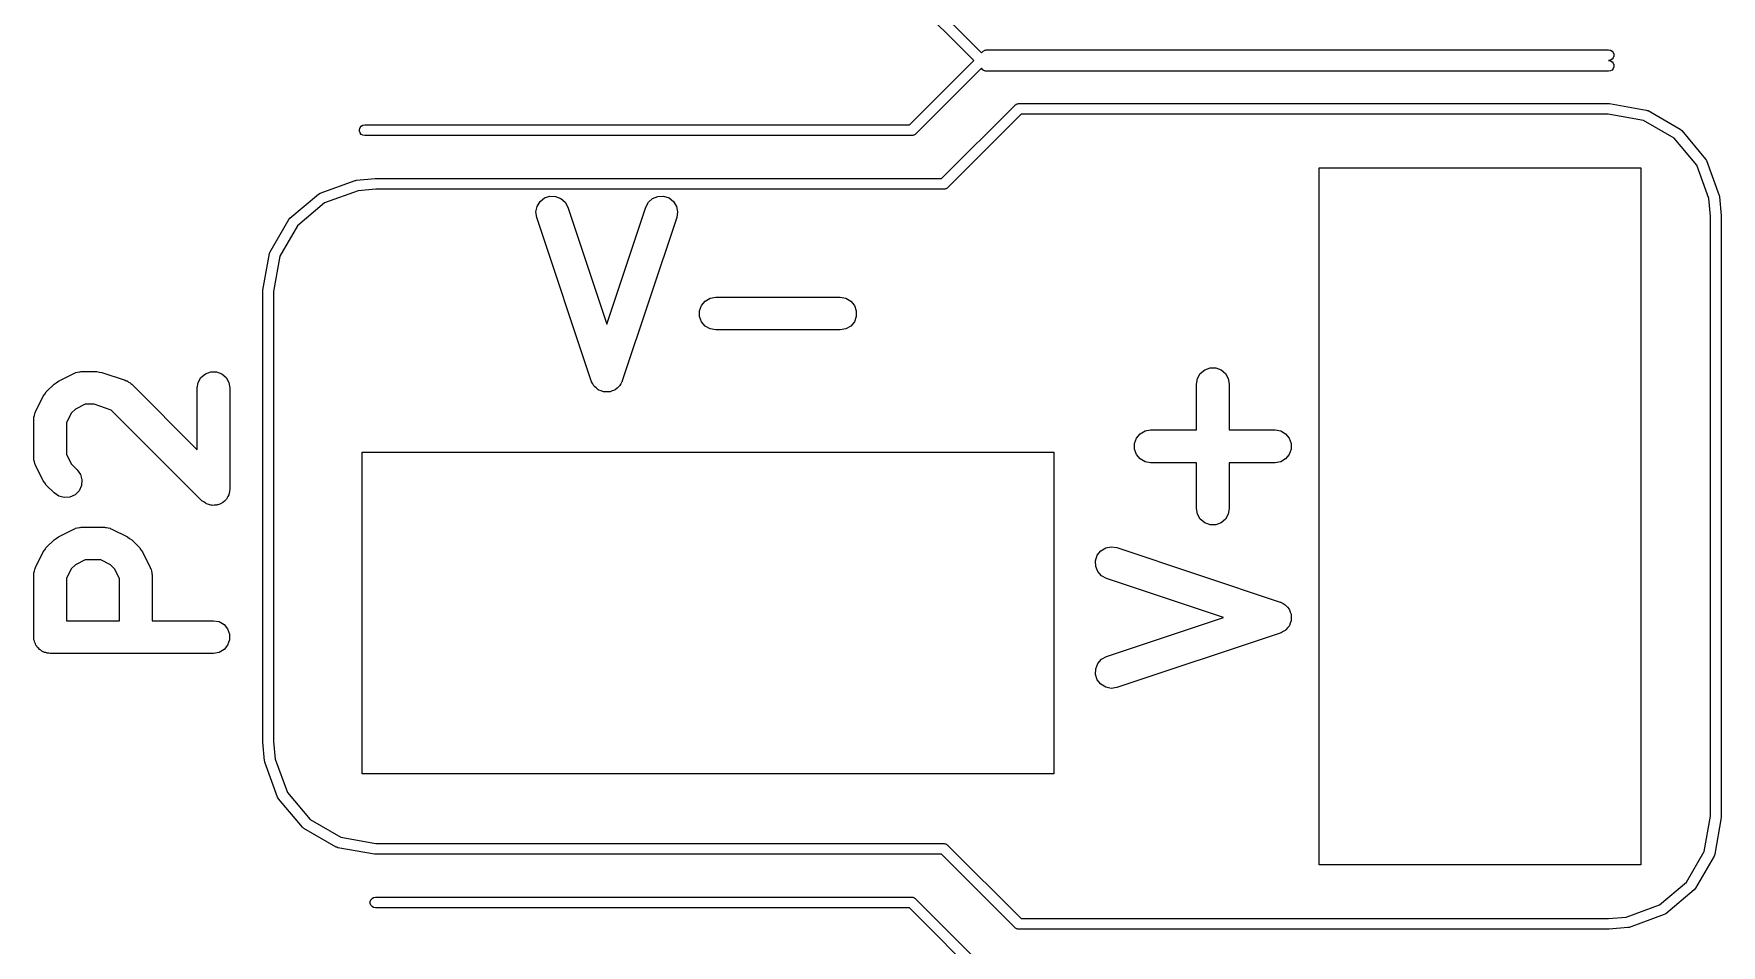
# Model space of a CAD drawing. Extents: x -2.2 to 75.9, y -81.1 to 9.2.
# Drawn here: x -2.19 to 13.55, y -35 to -26.5 of the extents above; entities that cross this region are included whole.
import ezdxf

# ---------------------------------------------------------------- set-up
doc = ezdxf.new("R2010")
doc.units = 0
doc.header["$MEASUREMENT"] = 0
doc.layers.add('BLACK', color=7, linetype='CONTINUOUS')

msp = doc.modelspace()

# ---------------------------------------------------------------- linework, layer by layer
at = {"layer": 'Black'}
for p, q in [((6.03536, -26.0646), (6.65, -26.6793)), ((6.57929, -26.75), (5.97929, -26.15)), ((5.97929, -27.35), (6.57929, -26.75)), ((6.65, -26.6793), (6.66464, -26.6646)), ((6.66464, -26.6646), (6.66645, -26.6634)), ((6.66645, -26.6634), (6.66786, -26.6617)), ((6.66786, -26.6617), (6.67352, -26.6584)), ((6.67352, -26.6584), (6.67887, -26.6547)), ((6.67887, -26.6547), (6.68099, -26.6541)), ((6.68099, -26.6541), (6.6829, -26.653)), ((6.6829, -26.653), (6.68934, -26.6519)), ((6.68934, -26.6519), (6.69564, -26.6502)), ((6.69564, -26.6502), (6.69783, -26.6504)), ((6.69783, -26.6504), (6.7, -26.65)), ((6.7, -26.65), (12.5, -26.65)), ((12.5, -26.65), (12.5171, -26.653)), ((12.5171, -26.747), (12.5, -26.75)), ((12.5, -26.75), (12.5171, -26.753)), ((12.5171, -26.653), (12.5321, -26.6617)), ((12.5321, -26.7383), (12.5171, -26.747)), ((12.5321, -26.6617), (12.5433, -26.675)), ((12.5433, -26.725), (12.5321, -26.7383)), ((12.5433, -26.675), (12.5492, -26.6913)), ((12.5492, -26.7087), (12.5433, -26.725)), ((12.5492, -26.6913), (12.5492, -26.7087)), ((6.65, -26.8207), (6.03536, -27.4354)), ((6.66464, -26.8354), (6.65, -26.8207)), ((6.66645, -26.8366), (6.66464, -26.8354)), ((6.66786, -26.8383), (6.66645, -26.8366)), ((6.67352, -26.8416), (6.66786, -26.8383)), ((6.67887, -26.8453), (6.67352, -26.8416)), ((6.68099, -26.8459), (6.67887, -26.8453)), ((6.6829, -26.847), (6.68099, -26.8459)), ((6.68934, -26.8481), (6.6829, -26.847)), ((6.69564, -26.8498), (6.68934, -26.8481)), ((6.69783, -26.8496), (6.69564, -26.8498)), ((6.7, -26.85), (6.69783, -26.8496)), ((12.5, -26.85), (6.7, -26.85)), ((12.5171, -26.847), (12.5, -26.85)), ((12.5171, -26.753), (12.5321, -26.7617)), ((12.5321, -26.8383), (12.5171, -26.847)), ((12.5321, -26.7617), (12.5433, -26.775)), ((12.5433, -26.825), (12.5321, -26.8383)), ((12.5433, -26.775), (12.5492, -26.7913)), ((12.5492, -26.8087), (12.5433, -26.825)), ((12.5492, -26.7913), (12.5492, -26.8087)), ((6.27929, -27.85), (6.96464, -27.1646)), ((6.96464, -27.1646), (6.96645, -27.1634)), ((6.96645, -27.1634), (6.96786, -27.1617)), ((6.96786, -27.1617), (6.97351, -27.1584)), ((6.97351, -27.1584), (6.97887, -27.1547)), ((6.97887, -27.1547), (6.98099, -27.1541)), ((6.98099, -27.1541), (6.9829, -27.153)), ((6.9829, -27.153), (6.98934, -27.1519)), ((6.98934, -27.1519), (6.99564, -27.1502)), ((6.99564, -27.1502), (6.99783, -27.1504)), ((6.99783, -27.1504), (7, -27.15)), ((7, -27.15), (12.5, -27.15)), ((12.5, -27.15), (12.5043, -27.1508)), ((12.5043, -27.1508), (12.5087, -27.1508)), ((12.5087, -27.1508), (12.8507, -27.2111)), ((12.8507, -27.2111), (12.8507, -27.2111)), ((12.8507, -27.2111), (12.8601, -27.2145)), ((12.8601, -27.2145), (12.867, -27.217)), ((12.867, -27.217), (12.867, -27.217)), ((12.867, -27.217), (13.1678, -27.3907)), ((0.85076, -27.3913), (0.8567, -27.375)), ((0.8567, -27.375), (0.86786, -27.3617)), ((0.86786, -27.3617), (0.8829, -27.353)), ((0.8829, -27.353), (0.9, -27.35)), ((0.9, -27.35), (5.97929, -27.35)), ((7.02071, -27.25), (6.33535, -27.9354)), ((12.4956, -27.25), (7.02071, -27.25)), ((12.8247, -27.308), (12.4956, -27.25)), ((13.1102, -27.4728), (12.8247, -27.308)), ((0.85076, -27.4087), (0.85076, -27.3913)), ((0.8567, -27.425), (0.85076, -27.4087)), ((0.86786, -27.4383), (0.8567, -27.425)), ((0.8829, -27.447), (0.86786, -27.4383)), ((0.9, -27.45), (0.8829, -27.447)), ((6, -27.45), (0.9, -27.45)), ((6.00217, -27.4496), (6, -27.45)), ((6.00436, -27.4498), (6.00217, -27.4496)), ((6.01066, -27.4481), (6.00436, -27.4498)), ((6.0171, -27.447), (6.01066, -27.4481)), ((6.019, -27.4459), (6.0171, -27.447)), ((6.02113, -27.4453), (6.019, -27.4459)), ((6.02649, -27.4416), (6.02113, -27.4453)), ((6.03214, -27.4383), (6.02649, -27.4416)), ((6.03355, -27.4366), (6.03214, -27.4383)), ((6.03536, -27.4354), (6.03355, -27.4366)), ((13.3221, -27.7254), (13.1102, -27.4728)), ((13.1678, -27.3907), (13.1811, -27.4018)), ((13.1811, -27.4018), (13.1811, -27.4018)), ((13.1811, -27.4018), (13.4043, -27.6679)), ((13.4043, -27.6679), (13.4043, -27.6679)), ((13.4043, -27.6679), (13.413, -27.6829)), ((13.413, -27.6829), (13.5318, -28.0093)), ((0.82199, -27.8654), (0.99564, -27.8502)), ((0.99564, -27.8502), (0.99784, -27.8504)), ((0.99784, -27.8504), (1, -27.85)), ((1, -27.85), (6.27929, -27.85)), ((9.8, -34.25), (9.8, -27.75)), ((9.8, -27.75), (12.8, -27.75)), ((12.8, -27.75), (12.8, -34.25)), ((13.4356, -28.0373), (13.3221, -27.7254)), ((0.20182, -28.2189), (0.46786, -27.9957)), ((0.46786, -27.9957), (0.4829, -27.987)), ((0.46786, -27.9957), (0.46786, -27.9957)), ((0.4829, -27.987), (0.80925, -27.8682)), ((0.83727, -27.9644), (0.52538, -28.0779)), ((0.80925, -27.8682), (0.81568, -27.8671)), ((0.81568, -27.8671), (0.82199, -27.8654)), ((1.00218, -27.95), (0.83727, -27.9644)), ((6.3, -27.95), (1.00218, -27.95)), ((6.30217, -27.9496), (6.3, -27.95)), ((6.30436, -27.9498), (6.30217, -27.9496)), ((6.31066, -27.9481), (6.30436, -27.9498)), ((6.3171, -27.947), (6.31066, -27.9481)), ((6.319, -27.9459), (6.3171, -27.947)), ((6.32113, -27.9453), (6.319, -27.9459)), ((6.32648, -27.9416), (6.32113, -27.9453)), ((6.33214, -27.9383), (6.32648, -27.9416)), ((6.33355, -27.9366), (6.33214, -27.9383)), ((6.33535, -27.9354), (6.33355, -27.9366)), ((13.5318, -28.0093), (13.5329, -28.0157)), ((0.52538, -28.0779), (0.27285, -28.2898)), ((2.49623, -28.1613), (2.50684, -28.1094)), ((2.50399, -28.2136), (2.49623, -28.1613)), ((2.50684, -28.1094), (2.53455, -28.0643)), ((2.53455, -28.0643), (2.576, -28.0314)), ((2.576, -28.0314), (2.62622, -28.0147)), ((2.62622, -28.0147), (2.67912, -28.0161)), ((2.67912, -28.0161), (2.72835, -28.0356)), ((2.72835, -28.0356), (2.76795, -28.0707)), ((2.76795, -28.0707), (2.79315, -28.1172)), ((2.79315, -28.1172), (3.15657, -29.2075)), ((3.15657, -29.2075), (3.51999, -28.1172)), ((3.51999, -28.1172), (3.54519, -28.0707)), ((3.54519, -28.0707), (3.5848, -28.0356)), ((3.5848, -28.0356), (3.63402, -28.0161)), ((3.63402, -28.0161), (3.68693, -28.0147)), ((3.68693, -28.0147), (3.73714, -28.0314)), ((3.73714, -28.0314), (3.7786, -28.0643)), ((3.7786, -28.0643), (3.8063, -28.1094)), ((3.8063, -28.1094), (3.81691, -28.1613)), ((3.81691, -28.1613), (3.80915, -28.2136)), ((13.45, -28.2022), (13.4356, -28.0373)), ((13.5329, -28.0157), (13.5346, -28.022)), ((13.5346, -28.022), (13.5498, -28.1956)), ((0.01701, -28.533), (0.19065, -28.2322)), ((0.27285, -28.2898), (0.10802, -28.5753)), ((0.19065, -28.2322), (0.20182, -28.2189)), ((0.20182, -28.2189), (0.20182, -28.2189)), ((3.01199, -29.7376), (2.50399, -28.2136)), ((3.80915, -28.2136), (3.30115, -29.7376)), ((13.45, -33.7956), (13.45, -28.2022)), ((13.5498, -28.1956), (13.5496, -28.1978)), ((13.5496, -28.1978), (13.55, -28.2)), ((13.55, -28.2), (13.55, -33.8)), ((-0.04924, -28.8913), (0.01107, -28.5493)), ((0.01107, -28.5493), (0.01449, -28.5399)), ((0.01107, -28.5493), (0.01107, -28.5493)), ((0.01449, -28.5399), (0.017, -28.533)), ((0.017, -28.533), (0.01701, -28.533)), ((0.10802, -28.5753), (0.05, -28.9044)), ((-0.05, -28.9), (-0.04924, -28.8957)), ((-0.05, -33.1), (-0.05, -28.9)), ((-0.04924, -28.8957), (-0.04924, -28.8913)), ((0.05, -28.9044), (0.05, -33.0978)), ((4.02249, -29.0824), (4.04059, -29.0327)), ((4.02249, -29.1353), (4.02249, -29.0824)), ((4.04059, -29.0327), (4.07461, -28.9921)), ((4.07461, -28.9921), (4.12045, -28.9656)), ((4.12045, -28.9656), (4.17257, -28.9565)), ((4.17257, -28.9565), (5.33371, -28.9565)), ((5.33371, -28.9565), (5.38584, -28.9656)), ((5.38584, -28.9656), (5.43168, -28.9921)), ((5.43168, -28.9921), (5.4657, -29.0327)), ((5.4657, -29.0327), (5.4838, -29.0824)), ((5.4838, -29.0824), (5.4838, -29.1353)), ((4.04059, -29.1851), (4.02249, -29.1353)), ((4.07461, -29.2256), (4.04059, -29.1851)), ((4.12045, -29.2521), (4.07461, -29.2256)), ((4.17257, -29.2613), (4.12045, -29.2521)), ((5.33371, -29.2613), (4.17257, -29.2613)), ((5.38584, -29.2521), (5.33371, -29.2613)), ((5.43168, -29.2256), (5.38584, -29.2521)), ((5.4657, -29.1851), (5.43168, -29.2256)), ((5.4838, -29.1353), (5.4657, -29.1851)), ((-1.9772, -29.7534), (-1.95758, -29.7388)), ((-1.95758, -29.7388), (-1.81244, -29.6663)), ((-1.81244, -29.6663), (-1.80402, -29.6638)), ((-1.80402, -29.6638), (-1.79641, -29.6594)), ((-1.79641, -29.6594), (-1.77883, -29.6563)), ((-1.77883, -29.6563), (-1.76171, -29.6512)), ((-1.76171, -29.6512), (-1.75294, -29.6517)), ((-1.75294, -29.6517), (-1.74429, -29.6502)), ((-1.74429, -29.6502), (-1.59914, -29.6502)), ((-1.59914, -29.6502), (-1.5751, -29.6544)), ((-1.5751, -29.6544), (-1.55095, -29.658)), ((-1.55095, -29.658), (-1.33323, -29.7306)), ((-1.33323, -29.7306), (-1.32551, -29.7347)), ((-1.32551, -29.7347), (-1.31702, -29.737)), ((-1.31702, -29.737), (-1.3024, -29.7473)), ((-0.65378, -29.7504), (-0.62732, -29.7046)), ((-0.62732, -29.7046), (-0.58677, -29.6706)), ((-0.58677, -29.6706), (-0.53704, -29.6525)), ((-0.53704, -29.6525), (-0.48411, -29.6525)), ((-0.48411, -29.6525), (-0.43437, -29.6706)), ((-0.43437, -29.6706), (-0.39383, -29.7046)), ((-0.39383, -29.7046), (-0.36736, -29.7504)), ((3.014, -29.7413), (3.01199, -29.7376)), ((3.01484, -29.7454), (3.014, -29.7413)), ((3.29915, -29.7413), (3.2983, -29.7454)), ((3.30115, -29.7376), (3.29915, -29.7413)), ((8.65646, -29.7663), (8.66565, -29.7142)), ((8.66565, -29.7142), (8.69211, -29.6683)), ((8.69211, -29.6683), (8.73266, -29.6343)), ((8.73266, -29.6343), (8.78239, -29.6162)), ((8.78239, -29.6162), (8.83532, -29.6162)), ((8.83532, -29.6162), (8.88506, -29.6343)), ((8.88506, -29.6343), (8.9256, -29.6683)), ((8.9256, -29.6683), (8.95207, -29.7142)), ((8.95207, -29.7142), (8.96126, -29.7663)), ((-2.17088, -30.0247), (-2.09831, -29.8796)), ((-2.09831, -29.8796), (-2.08376, -29.8599)), ((-2.08376, -29.8599), (-2.06976, -29.84)), ((-2.06976, -29.84), (-1.99719, -29.7674)), ((-1.99719, -29.7674), (-1.9772, -29.7534)), ((-1.3024, -29.7473), (-1.28669, -29.7558)), ((-1.28669, -29.7558), (-1.28086, -29.7623)), ((-1.28086, -29.7623), (-1.27367, -29.7674)), ((-1.27367, -29.7674), (-0.66297, -30.3781)), ((-0.66297, -29.8026), (-0.65378, -29.7504)), ((-0.66297, -30.3781), (-0.66297, -29.8026)), ((-0.36736, -29.7504), (-0.35817, -29.8026)), ((-0.35817, -29.8026), (-0.35817, -30.746)), ((3.02655, -29.7645), (3.01484, -29.7454)), ((3.03719, -29.7842), (3.02655, -29.7645)), ((3.04034, -29.787), (3.03719, -29.7842)), ((3.04255, -29.7905), (3.04034, -29.787)), ((3.06006, -29.8044), (3.04255, -29.7905)), ((3.0768, -29.8193), (3.06006, -29.8044)), ((3.08071, -29.8208), (3.0768, -29.8193)), ((3.084, -29.8234), (3.08071, -29.8208)), ((3.10522, -29.8305), (3.084, -29.8234)), ((3.12602, -29.8387), (3.10522, -29.8305)), ((3.13022, -29.8388), (3.12602, -29.8387)), ((3.13422, -29.8402), (3.13022, -29.8388)), ((3.15657, -29.8396), (3.13422, -29.8402)), ((3.17893, -29.8402), (3.15657, -29.8396)), ((3.18292, -29.8388), (3.17893, -29.8402)), ((3.18712, -29.8387), (3.18292, -29.8388)), ((3.20792, -29.8305), (3.18712, -29.8387)), ((3.22914, -29.8234), (3.20792, -29.8305)), ((3.23243, -29.8208), (3.22914, -29.8234)), ((3.23635, -29.8193), (3.23243, -29.8208)), ((3.25308, -29.8044), (3.23635, -29.8193)), ((3.2706, -29.7905), (3.25308, -29.8044)), ((3.2728, -29.787), (3.2706, -29.7905)), ((3.27595, -29.7842), (3.2728, -29.787)), ((3.2866, -29.7645), (3.27595, -29.7842)), ((3.2983, -29.7454), (3.2866, -29.7645)), ((8.65646, -30.1945), (8.65646, -29.7663)), ((8.96126, -29.7663), (8.96126, -30.1945)), ((-2.18088, -30.0583), (-2.17778, -30.0407)), ((-2.17778, -30.0407), (-2.17339, -30.0331)), ((-2.17339, -30.0331), (-2.17088, -30.0247)), ((-1.83675, -30.038), (-1.88217, -30.1288)), ((-1.79915, -30.0004), (-1.83675, -30.038)), ((-1.70831, -29.955), (-1.79915, -30.0004)), ((-1.62387, -29.955), (-1.70831, -29.955)), ((-1.46375, -30.0083), (-1.62387, -29.955)), ((-0.61833, -30.8538), (-1.46375, -30.0083)), ((-2.18697, -30.0929), (-2.18545, -30.0842)), ((-2.18697, -30.4557), (-2.18697, -30.0929)), ((-2.18597, -30.0754), (-2.18088, -30.0583)), ((-2.18545, -30.0842), (-2.18597, -30.0754)), ((-1.88217, -30.1288), (-1.88217, -30.4197)), ((8.13032, -30.2301), (8.17616, -30.2036)), ((8.17616, -30.2036), (8.22829, -30.1945)), ((8.22829, -30.1945), (8.65646, -30.1945)), ((8.96126, -30.1945), (9.38943, -30.1945)), ((9.38943, -30.1945), (9.44155, -30.2036)), ((9.44155, -30.2036), (9.48739, -30.2301)), ((8.0782, -30.3204), (8.0963, -30.2707)), ((8.0782, -30.3733), (8.0782, -30.3204)), ((8.0963, -30.2707), (8.13032, -30.2301)), ((9.48739, -30.2301), (9.52141, -30.2707)), ((9.52141, -30.2707), (9.53951, -30.3204)), ((9.53951, -30.3204), (9.53951, -30.3733)), ((-2.18545, -30.4644), (-2.18697, -30.4557)), ((-2.18597, -30.4731), (-2.18545, -30.4644)), ((-2.18088, -30.4903), (-2.18597, -30.4731)), ((-2.17778, -30.5078), (-2.18088, -30.4903)), ((-2.17339, -30.5154), (-2.17778, -30.5078)), ((-2.17088, -30.5239), (-2.17339, -30.5154)), ((-2.09831, -30.669), (-2.17088, -30.5239)), ((-1.88217, -30.4197), (-1.83675, -30.5106)), ((-1.83675, -30.5106), (-1.78167, -30.5657)), ((0.8742, -33.4), (0.8742, -30.4)), ((0.8742, -30.4), (7.3258, -30.4)), ((7.3258, -30.4), (7.3258, -33.4)), ((8.0963, -30.4231), (8.0782, -30.3733)), ((8.13032, -30.4636), (8.0963, -30.4231)), ((8.17616, -30.4901), (8.13032, -30.4636)), ((8.22829, -30.4993), (8.17616, -30.4901)), ((8.65646, -30.4993), (8.22829, -30.4993)), ((8.65646, -30.9274), (8.65646, -30.4993)), ((9.38943, -30.4993), (8.96126, -30.4993)), ((8.96126, -30.4993), (8.96126, -30.9274)), ((9.44155, -30.4901), (9.38943, -30.4993)), ((9.48739, -30.4636), (9.44155, -30.4901)), ((9.52141, -30.4231), (9.48739, -30.4636)), ((9.53951, -30.3733), (9.52141, -30.4231)), ((-2.08376, -30.6886), (-2.09831, -30.669)), ((-1.78167, -30.5657), (-1.75131, -30.609)), ((-1.75131, -30.609), (-1.73761, -30.6601)), ((-1.73761, -30.6601), (-1.74222, -30.7129)), ((-2.06976, -30.7086), (-2.08376, -30.6886)), ((-1.99719, -30.7812), (-2.06976, -30.7086)), ((-1.95384, -30.8115), (-1.99719, -30.7812)), ((-1.90271, -30.8252), (-1.95384, -30.8115)), ((-1.84998, -30.8206), (-1.90271, -30.8252)), ((-1.80202, -30.7983), (-1.84998, -30.8206)), ((-1.76459, -30.7608), (-1.80202, -30.7983)), ((-1.74222, -30.7129), (-1.76459, -30.7608)), ((-0.39383, -30.844), (-0.40908, -30.8568)), ((-0.39047, -30.8382), (-0.39383, -30.844)), ((-0.38573, -30.8334), (-0.39047, -30.8382)), ((-0.37732, -30.8154), (-0.38573, -30.8334)), ((-0.36736, -30.7981), (-0.37732, -30.8154)), ((-0.3662, -30.7915), (-0.36736, -30.7981)), ((-0.36336, -30.7854), (-0.3662, -30.7915)), ((-0.36163, -30.7656), (-0.36336, -30.7854)), ((-0.35817, -30.746), (-0.36163, -30.7656)), ((-0.60202, -30.8652), (-0.61833, -30.8538)), ((-0.58677, -30.878), (-0.60202, -30.8652)), ((-0.58047, -30.8803), (-0.58677, -30.878)), ((-0.57498, -30.8841), (-0.58047, -30.8803)), ((-0.55575, -30.8893), (-0.57498, -30.8841)), ((-0.53704, -30.8961), (-0.55575, -30.8893)), ((-0.53033, -30.8961), (-0.53704, -30.8961)), ((-0.52385, -30.8978), (-0.53033, -30.8961)), ((-0.50402, -30.8961), (-0.52385, -30.8978)), ((-0.48411, -30.8961), (-0.50402, -30.8961)), ((-0.4778, -30.8938), (-0.48411, -30.8961)), ((-0.47113, -30.8932), (-0.4778, -30.8938)), ((-0.45308, -30.8848), (-0.47113, -30.8932)), ((-0.43437, -30.878), (-0.45308, -30.8848)), ((-0.42924, -30.8737), (-0.43437, -30.878)), ((-0.42316, -30.8708), (-0.42924, -30.8737)), ((-0.40908, -30.8568), (-0.42316, -30.8708)), ((8.66565, -30.9796), (8.65646, -30.9274)), ((8.69211, -31.0254), (8.66565, -30.9796)), ((8.95207, -30.9796), (8.9256, -31.0254)), ((8.96126, -30.9274), (8.95207, -30.9796)), ((-1.95758, -31.1903), (-1.81244, -31.1177)), ((-1.81244, -31.1177), (-1.80402, -31.1152)), ((-1.80402, -31.1152), (-1.79641, -31.1108)), ((-1.79641, -31.1108), (-1.77883, -31.1077)), ((-1.77883, -31.1077), (-1.76171, -31.1026)), ((-1.76171, -31.1026), (-1.75294, -31.1031)), ((-1.75294, -31.1031), (-1.74429, -31.1016)), ((-1.74429, -31.1016), (-1.52657, -31.1016)), ((-1.52657, -31.1016), (-1.51792, -31.1031)), ((-1.51792, -31.1031), (-1.50915, -31.1026)), ((-1.50915, -31.1026), (-1.49203, -31.1077)), ((-1.49203, -31.1077), (-1.47445, -31.1108)), ((-1.47445, -31.1108), (-1.46684, -31.1152)), ((-1.46684, -31.1152), (-1.45842, -31.1177)), ((-1.45842, -31.1177), (-1.31327, -31.1903)), ((8.73266, -31.0594), (8.69211, -31.0254)), ((8.78239, -31.0775), (8.73266, -31.0594)), ((8.83532, -31.0775), (8.78239, -31.0775)), ((8.88506, -31.0594), (8.83532, -31.0775)), ((8.9256, -31.0254), (8.88506, -31.0594)), ((-2.09831, -31.331), (-2.08377, -31.3114)), ((-2.08377, -31.3114), (-2.06976, -31.2914)), ((-2.06976, -31.2914), (-1.99719, -31.2188)), ((-1.99719, -31.2188), (-1.97719, -31.2048)), ((-1.97719, -31.2048), (-1.95758, -31.1903)), ((-1.31327, -31.1903), (-1.29366, -31.2048)), ((-1.29366, -31.2048), (-1.27367, -31.2188)), ((-1.27367, -31.2188), (-1.20109, -31.2914)), ((-1.20109, -31.2914), (-1.18709, -31.3114)), ((-1.18709, -31.3114), (-1.17255, -31.331)), ((7.76432, -31.3214), (7.80941, -31.2937)), ((7.80941, -31.2937), (7.86127, -31.2831)), ((7.86127, -31.2831), (7.91362, -31.2908)), ((7.91362, -31.2908), (9.43762, -31.7988)), ((-2.17088, -31.4761), (-2.09831, -31.331)), ((-1.79915, -31.4518), (-1.83675, -31.4894)), ((-1.70831, -31.4064), (-1.79915, -31.4518)), ((-1.56255, -31.4064), (-1.70831, -31.4064)), ((-1.4717, -31.4518), (-1.56255, -31.4064)), ((-1.43411, -31.4894), (-1.4717, -31.4518)), ((-1.17255, -31.331), (-1.09997, -31.4761)), ((7.71468, -31.4131), (7.73141, -31.3629)), ((7.71612, -31.466), (7.71468, -31.4131)), ((7.73558, -31.5152), (7.71612, -31.466)), ((7.73141, -31.3629), (7.76432, -31.3214)), ((-2.18697, -31.5443), (-2.18545, -31.5356)), ((-2.18697, -32.1249), (-2.18697, -31.5443)), ((-2.18597, -31.5269), (-2.18088, -31.5097)), ((-2.18545, -31.5356), (-2.18597, -31.5269)), ((-2.18088, -31.5097), (-2.17778, -31.4922)), ((-2.17778, -31.4922), (-2.17339, -31.4846)), ((-2.17339, -31.4846), (-2.17088, -31.4761)), ((-1.83675, -31.4894), (-1.88217, -31.5803)), ((-1.88217, -31.5803), (-1.88217, -31.9725)), ((-1.38869, -31.5803), (-1.43411, -31.4894)), ((-1.38869, -31.9725), (-1.38869, -31.5803)), ((-1.09997, -31.4761), (-1.09747, -31.4846)), ((-1.09747, -31.4846), (-1.09308, -31.4922)), ((-1.09308, -31.4922), (-1.08998, -31.5097)), ((-1.08998, -31.5097), (-1.08488, -31.5269)), ((-1.08488, -31.5269), (-1.08541, -31.5356)), ((-1.08541, -31.5356), (-1.08389, -31.5443)), ((-1.08389, -31.5443), (-1.08389, -31.9725)), ((7.77069, -31.5548), (7.73558, -31.5152)), ((7.81724, -31.58), (7.77069, -31.5548)), ((8.9075, -31.9434), (7.81724, -31.58)), ((7.81724, -32.3068), (8.9075, -31.9434)), ((9.43762, -31.7988), (9.44132, -31.8009)), ((9.44132, -31.8009), (9.44544, -31.8017)), ((9.44544, -31.8017), (9.4645, -31.8134)), ((9.4645, -31.8134), (9.48416, -31.8241)), ((9.48416, -31.8241), (9.48696, -31.8272)), ((9.48696, -31.8272), (9.49054, -31.8294)), ((9.49054, -31.8294), (9.50444, -31.8469)), ((9.50444, -31.8469), (9.51928, -31.8637)), ((9.51928, -31.8637), (9.52083, -31.8676)), ((9.52083, -31.8676), (9.52344, -31.8709)), ((9.52344, -31.8709), (9.53052, -31.8921)), ((9.53052, -31.8921), (9.53873, -31.9129)), ((9.53873, -31.9129), (9.53885, -31.9171)), ((9.53885, -31.9171), (9.54018, -31.9211)), ((9.54018, -31.9211), (9.53957, -31.9434)), ((9.53957, -31.9434), (9.54018, -31.9658)), ((-1.88217, -31.9725), (-1.38869, -31.9725)), ((-1.08389, -31.9725), (-0.51057, -31.9725)), ((-0.51057, -31.9725), (-0.45845, -31.9816)), ((-0.45845, -31.9816), (-0.41261, -32.0081)), ((-0.41261, -32.0081), (-0.37859, -32.0487)), ((-0.37859, -32.0487), (-0.36049, -32.0984)), ((-0.36049, -32.0984), (-0.36049, -32.1513)), ((9.43762, -32.088), (7.91362, -32.596)), ((9.44132, -32.086), (9.43762, -32.088)), ((9.44544, -32.0852), (9.44132, -32.086)), ((9.4645, -32.0735), (9.44544, -32.0852)), ((9.48416, -32.0628), (9.4645, -32.0735)), ((9.48696, -32.0597), (9.48416, -32.0628)), ((9.49054, -32.0575), (9.48696, -32.0597)), ((9.50444, -32.0399), (9.49054, -32.0575)), ((9.51928, -32.0232), (9.50444, -32.0399)), ((9.52083, -32.0193), (9.51928, -32.0232)), ((9.52344, -32.016), (9.52083, -32.0193)), ((9.53052, -31.9948), (9.52344, -32.016)), ((9.53873, -31.974), (9.53052, -31.9948)), ((9.53885, -31.9698), (9.53873, -31.974)), ((9.54018, -31.9658), (9.53885, -31.9698)), ((-2.18466, -32.138), (-2.18697, -32.1249)), ((-2.18466, -32.1513), (-2.18466, -32.138)), ((-2.1801, -32.1639), (-2.18466, -32.1513)), ((-2.17778, -32.177), (-2.1801, -32.1639)), ((-2.17111, -32.1885), (-2.17778, -32.177)), ((-2.16655, -32.2011), (-2.17111, -32.1885)), ((-2.15798, -32.2113), (-2.16655, -32.2011)), ((-2.15132, -32.2228), (-2.15798, -32.2113)), ((-2.1411, -32.2314), (-2.15132, -32.2228)), ((-2.13253, -32.2416), (-2.1411, -32.2314)), ((-2.12098, -32.2483), (-2.13253, -32.2416)), ((-2.11077, -32.2568), (-2.12098, -32.2483)), ((-2.09824, -32.2614), (-2.11077, -32.2568)), ((-0.41261, -32.2416), (-0.45845, -32.2681)), ((-0.37859, -32.2011), (-0.41261, -32.2416)), ((-0.36049, -32.1513), (-0.37859, -32.2011)), ((-2.08669, -32.2681), (-2.09824, -32.2614)), ((-2.07357, -32.2704), (-2.08669, -32.2681)), ((-2.06103, -32.2749), (-2.07357, -32.2704)), ((-2.0477, -32.2749), (-2.06103, -32.2749)), ((-2.03457, -32.2773), (-2.0477, -32.2749)), ((-0.51057, -32.2773), (-2.03457, -32.2773)), ((-0.45845, -32.2681), (-0.51057, -32.2773)), ((7.71612, -32.4209), (7.73558, -32.3717)), ((7.73558, -32.3717), (7.77069, -32.3321)), ((7.77069, -32.3321), (7.81724, -32.3068)), ((7.71468, -32.4738), (7.71612, -32.4209)), ((7.73141, -32.524), (7.71468, -32.4738)), ((7.76432, -32.5655), (7.73141, -32.524)), ((7.80941, -32.5932), (7.76432, -32.5655)), ((7.86127, -32.6038), (7.80941, -32.5932)), ((7.91362, -32.596), (7.86127, -32.6038)), ((-0.04962, -33.1022), (-0.05, -33.1)), ((-0.04981, -33.1044), (-0.04962, -33.1022)), ((-0.03462, -33.278), (-0.04981, -33.1044)), ((0.05, -33.0978), (0.06443, -33.2627)), ((-0.03293, -33.2843), (-0.03462, -33.278)), ((-0.03179, -33.2907), (-0.03293, -33.2843)), ((0.08699, -33.6171), (-0.03179, -33.2907)), ((0.06443, -33.2627), (0.17794, -33.5746)), ((7.3258, -33.4), (0.8742, -33.4)), ((0.09567, -33.6321), (0.08699, -33.6171)), ((0.09568, -33.6321), (0.09567, -33.6321)), ((0.31891, -33.8982), (0.09568, -33.6321)), ((0.17794, -33.5746), (0.38985, -33.8272)), ((0.38985, -33.8272), (0.67534, -33.992)), ((13.392, -34.1247), (13.45, -33.7956)), ((13.5492, -33.8087), (13.4889, -34.1507)), ((13.55, -33.8), (13.5492, -33.8043)), ((13.5492, -33.8043), (13.5492, -33.8087)), ((0.33221, -33.9093), (0.31891, -33.8982)), ((0.33222, -33.9093), (0.33221, -33.9093)), ((0.63298, -34.083), (0.33222, -33.9093)), ((0.63988, -34.0855), (0.63298, -34.083)), ((0.63298, -34.083), (0.63298, -34.083)), ((0.6493, -34.0889), (0.63988, -34.0855)), ((0.99132, -34.1492), (0.6493, -34.0889)), ((0.6493, -34.0889), (0.6493, -34.0889)), ((0.67534, -33.992), (1.00437, -34.05)), ((0.99569, -34.1492), (0.99132, -34.1492)), ((1, -34.15), (0.99569, -34.1492)), ((1.00437, -34.05), (6.3, -34.05)), ((6.3, -34.05), (6.30217, -34.0504)), ((6.30217, -34.0504), (6.30436, -34.0502)), ((6.30436, -34.0502), (6.31066, -34.0519)), ((6.31066, -34.0519), (6.3171, -34.053)), ((6.3171, -34.053), (6.319, -34.0541)), ((6.319, -34.0541), (6.32113, -34.0547)), ((6.32113, -34.0547), (6.32648, -34.0584)), ((6.32648, -34.0584), (6.33214, -34.0617)), ((6.33214, -34.0617), (6.33355, -34.0634)), ((6.33355, -34.0634), (6.33535, -34.0646)), ((6.33535, -34.0646), (7.02071, -34.75)), ((13.2272, -34.4102), (13.392, -34.1247)), ((6.27929, -34.15), (1, -34.15)), ((6.96464, -34.8354), (6.27929, -34.15)), ((12.8, -34.25), (9.8, -34.25)), ((13.483, -34.167), (13.3093, -34.4678)), ((13.4855, -34.1601), (13.483, -34.167)), ((13.483, -34.167), (13.483, -34.167)), ((13.4889, -34.1507), (13.4855, -34.1601)), ((13.4889, -34.1507), (13.4889, -34.1507)), ((12.9746, -34.6221), (13.2272, -34.4102)), ((0.95076, -34.5913), (0.9567, -34.575)), ((0.95076, -34.6087), (0.95076, -34.5913)), ((0.9567, -34.625), (0.95076, -34.6087)), ((0.9567, -34.575), (0.96786, -34.5617)), ((0.96786, -34.5617), (0.9829, -34.553)), ((0.9829, -34.553), (1, -34.55)), ((1, -34.55), (6, -34.55)), ((6, -34.55), (6.00217, -34.5504)), ((6.00217, -34.5504), (6.00436, -34.5502)), ((6.00436, -34.5502), (6.01066, -34.5519)), ((6.01066, -34.5519), (6.0171, -34.553)), ((6.0171, -34.553), (6.019, -34.5541)), ((6.019, -34.5541), (6.02113, -34.5547)), ((6.02113, -34.5547), (6.02649, -34.5584)), ((6.02649, -34.5584), (6.03214, -34.5617)), ((6.03214, -34.5617), (6.03355, -34.5634)), ((6.03355, -34.5634), (6.03536, -34.5646)), ((6.03536, -34.5646), (6.72071, -35.25)), ((13.2982, -34.4811), (13.0321, -34.7043)), ((13.3093, -34.4678), (13.2982, -34.4811)), ((13.3093, -34.4678), (13.3093, -34.4678)), ((0.96786, -34.6383), (0.9567, -34.625)), ((0.9829, -34.647), (0.96786, -34.6383)), ((1, -34.65), (0.9829, -34.647)), ((5.97929, -34.65), (1, -34.65)), ((6.66464, -35.3354), (5.97929, -34.65)), ((7.02071, -34.75), (12.4978, -34.75)), ((12.4978, -34.75), (12.6627, -34.7356)), ((12.6627, -34.7356), (12.9746, -34.6221)), ((13.0171, -34.713), (12.6907, -34.8318)), ((13.0321, -34.7043), (13.0171, -34.713)), ((13.0321, -34.7043), (13.0321, -34.7043)), ((6.96645, -34.8366), (6.96464, -34.8354)), ((6.96786, -34.8383), (6.96645, -34.8366)), ((6.97351, -34.8416), (6.96786, -34.8383)), ((6.97887, -34.8453), (6.97351, -34.8416)), ((6.98099, -34.8459), (6.97887, -34.8453)), ((6.9829, -34.847), (6.98099, -34.8459)), ((6.98934, -34.8481), (6.9829, -34.847)), ((6.99564, -34.8498), (6.98934, -34.8481)), ((6.99783, -34.8496), (6.99564, -34.8498)), ((7, -34.85), (6.99783, -34.8496)), ((12.5, -34.85), (7, -34.85)), ((12.5022, -34.8496), (12.5, -34.85)), ((12.5044, -34.8498), (12.5022, -34.8496)), ((12.678, -34.8346), (12.5044, -34.8498)), ((12.6843, -34.8329), (12.678, -34.8346)), ((12.6907, -34.8318), (12.6843, -34.8329))]:
    msp.add_line(p, q, dxfattribs=at)

doc.saveas('drawing.dxf')
